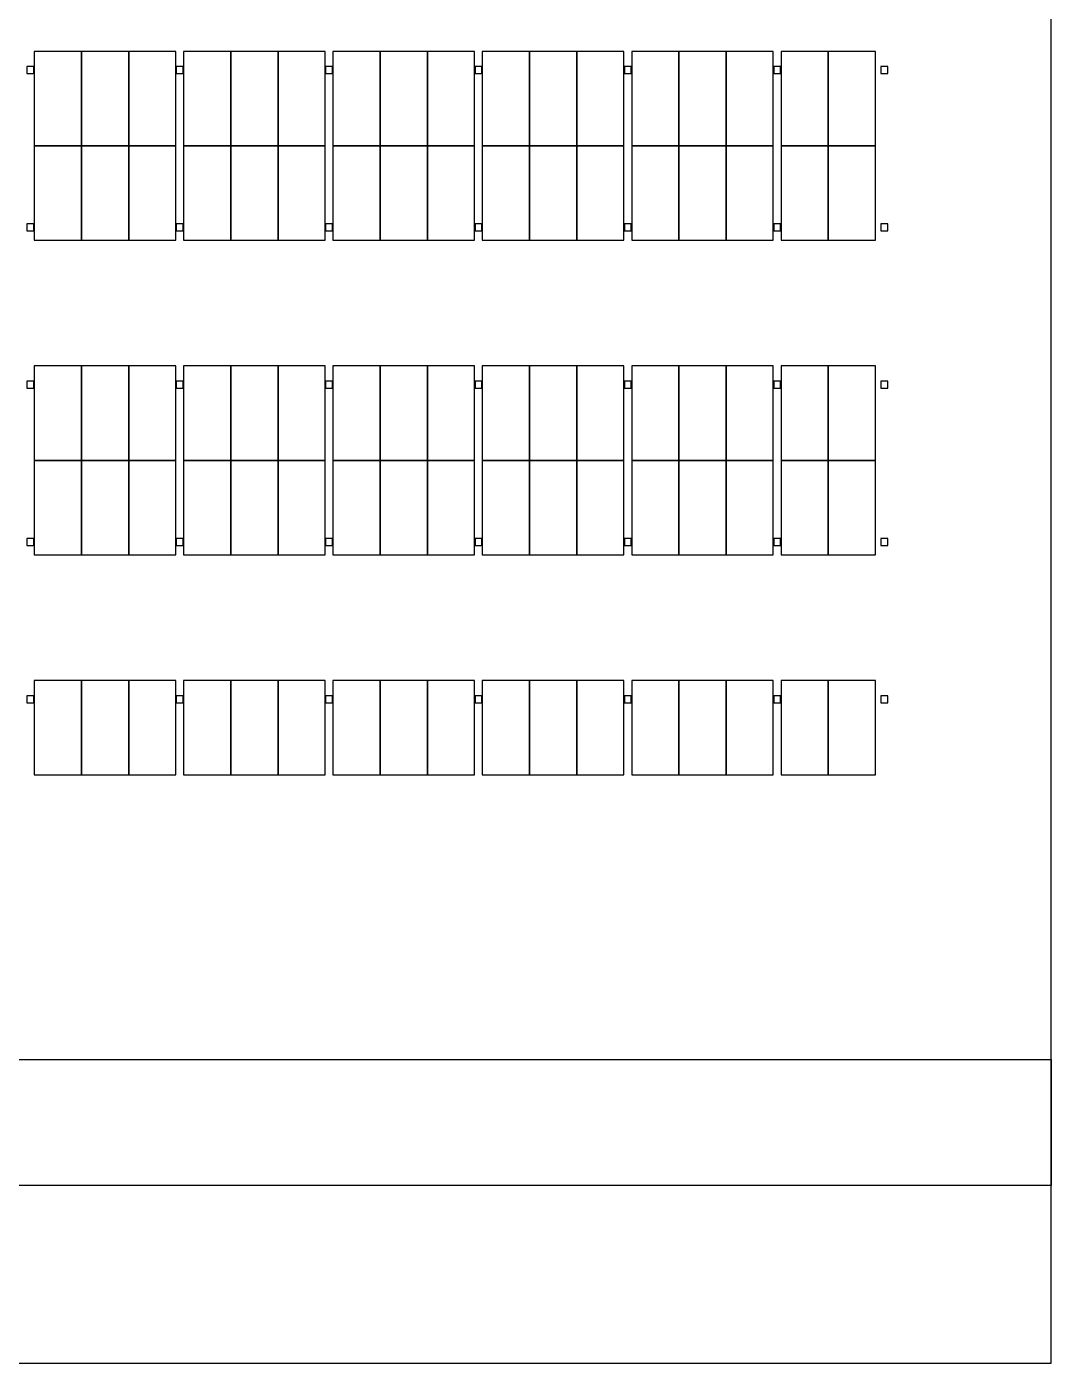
# Model space of a CAD drawing. Header units: metres. Extents: x 0 to 360, y -12 to 495.
# Drawn here: x 300.5 to 360, y 0 to 77.7 of the extents above; entities that cross this region are included whole.
import ezdxf

# ---------------------------------------------------------------- set-up
doc = ezdxf.new("R2010")
doc.units = ezdxf.units.M
for name, color, linetype in [('ASSUMED_BOUNDARY', 7, 'CONTINUOUS'), ('IFCCOLUMN', 7, 'CONTINUOUS'), ('PARKING_L1', 7, 'CONTINUOUS'), ('PARKING_L2', 7, 'CONTINUOUS'), ('PARKING_L3', 7, 'CONTINUOUS'), ('PARKING_L4', 7, 'CONTINUOUS'), ('PARKING_L5', 7, 'CONTINUOUS'), ('SITE_ROADS', 7, 'CONTINUOUS')]:
    doc.layers.add(name, color=color, linetype=linetype)

msp = doc.modelspace()

# ---------------------------------------------------------------- linework, layer by layer
at = {"layer": 'ASSUMED_BOUNDARY'}
msp.add_lwpolyline([(0, 0), (360, 0), (360, 495), (0, 495)], close=True, dxfattribs=at)
at = {"layer": 'IFCCOLUMN'}
for points in [[(300.473, 74.976), (300.873, 74.976), (300.873, 75.376), (300.473, 75.376)], [(300.473, 74.976), (300.873, 74.976), (300.873, 75.376), (300.473, 75.376)], [(300.473, 74.976), (300.873, 74.976), (300.873, 75.376), (300.473, 75.376)], [(300.473, 74.976), (300.873, 74.976), (300.873, 75.376), (300.473, 75.376)], [(309.1526, 74.976), (309.5526, 74.976), (309.5526, 75.376), (309.1526, 75.376)], [(309.1526, 74.976), (309.5526, 74.976), (309.5526, 75.376), (309.1526, 75.376)], [(309.1526, 74.976), (309.5526, 74.976), (309.5526, 75.376), (309.1526, 75.376)], [(309.1526, 74.976), (309.5526, 74.976), (309.5526, 75.376), (309.1526, 75.376)], [(317.8322, 74.976), (318.2322, 74.976), (318.2322, 75.376), (317.8322, 75.376)], [(317.8322, 74.976), (318.2322, 74.976), (318.2322, 75.376), (317.8322, 75.376)], [(317.8322, 74.976), (318.2322, 74.976), (318.2322, 75.376), (317.8322, 75.376)], [(317.8322, 74.976), (318.2322, 74.976), (318.2322, 75.376), (317.8322, 75.376)], [(326.5118, 74.976), (326.9118, 74.976), (326.9118, 75.376), (326.5118, 75.376)], [(326.5118, 74.976), (326.9118, 74.976), (326.9118, 75.376), (326.5118, 75.376)], [(326.5118, 74.976), (326.9118, 74.976), (326.9118, 75.376), (326.5118, 75.376)], [(326.5118, 74.976), (326.9118, 74.976), (326.9118, 75.376), (326.5118, 75.376)], [(335.1914, 74.976), (335.5914, 74.976), (335.5914, 75.376), (335.1914, 75.376)], [(335.1914, 74.976), (335.5914, 74.976), (335.5914, 75.376), (335.1914, 75.376)], [(335.1914, 74.976), (335.5914, 74.976), (335.5914, 75.376), (335.1914, 75.376)], [(335.1914, 74.976), (335.5914, 74.976), (335.5914, 75.376), (335.1914, 75.376)], [(343.871, 74.976), (344.271, 74.976), (344.271, 75.376), (343.871, 75.376)], [(343.871, 74.976), (344.271, 74.976), (344.271, 75.376), (343.871, 75.376)], [(343.871, 74.976), (344.271, 74.976), (344.271, 75.376), (343.871, 75.376)], [(343.871, 74.976), (344.271, 74.976), (344.271, 75.376), (343.871, 75.376)], [(350.1, 74.976), (350.5, 74.976), (350.5, 75.376), (350.1, 75.376)], [(350.1, 74.976), (350.5, 74.976), (350.5, 75.376), (350.1, 75.376)], [(350.1, 74.976), (350.5, 74.976), (350.5, 75.376), (350.1, 75.376)], [(350.1, 74.976), (350.5, 74.976), (350.5, 75.376), (350.1, 75.376)], [(300.473, 65.832), (300.873, 65.832), (300.873, 66.232), (300.473, 66.232)], [(300.473, 65.832), (300.873, 65.832), (300.873, 66.232), (300.473, 66.232)], [(300.473, 65.832), (300.873, 65.832), (300.873, 66.232), (300.473, 66.232)], [(300.473, 65.832), (300.873, 65.832), (300.873, 66.232), (300.473, 66.232)], [(309.1526, 65.832), (309.5526, 65.832), (309.5526, 66.232), (309.1526, 66.232)], [(309.1526, 65.832), (309.5526, 65.832), (309.5526, 66.232), (309.1526, 66.232)], [(309.1526, 65.832), (309.5526, 65.832), (309.5526, 66.232), (309.1526, 66.232)], [(309.1526, 65.832), (309.5526, 65.832), (309.5526, 66.232), (309.1526, 66.232)], [(317.8322, 65.832), (318.2322, 65.832), (318.2322, 66.232), (317.8322, 66.232)], [(317.8322, 65.832), (318.2322, 65.832), (318.2322, 66.232), (317.8322, 66.232)], [(317.8322, 65.832), (318.2322, 65.832), (318.2322, 66.232), (317.8322, 66.232)], [(317.8322, 65.832), (318.2322, 65.832), (318.2322, 66.232), (317.8322, 66.232)], [(326.5118, 65.832), (326.9118, 65.832), (326.9118, 66.232), (326.5118, 66.232)], [(326.5118, 65.832), (326.9118, 65.832), (326.9118, 66.232), (326.5118, 66.232)], [(326.5118, 65.832), (326.9118, 65.832), (326.9118, 66.232), (326.5118, 66.232)], [(326.5118, 65.832), (326.9118, 65.832), (326.9118, 66.232), (326.5118, 66.232)], [(335.1914, 65.832), (335.5914, 65.832), (335.5914, 66.232), (335.1914, 66.232)], [(335.1914, 65.832), (335.5914, 65.832), (335.5914, 66.232), (335.1914, 66.232)], [(335.1914, 65.832), (335.5914, 65.832), (335.5914, 66.232), (335.1914, 66.232)], [(335.1914, 65.832), (335.5914, 65.832), (335.5914, 66.232), (335.1914, 66.232)], [(343.871, 65.832), (344.271, 65.832), (344.271, 66.232), (343.871, 66.232)], [(343.871, 65.832), (344.271, 65.832), (344.271, 66.232), (343.871, 66.232)], [(343.871, 65.832), (344.271, 65.832), (344.271, 66.232), (343.871, 66.232)], [(343.871, 65.832), (344.271, 65.832), (344.271, 66.232), (343.871, 66.232)], [(350.1, 65.832), (350.5, 65.832), (350.5, 66.232), (350.1, 66.232)], [(350.1, 65.832), (350.5, 65.832), (350.5, 66.232), (350.1, 66.232)], [(350.1, 65.832), (350.5, 65.832), (350.5, 66.232), (350.1, 66.232)], [(350.1, 65.832), (350.5, 65.832), (350.5, 66.232), (350.1, 66.232)], [(300.473, 56.688), (300.873, 56.688), (300.873, 57.088), (300.473, 57.088)], [(300.473, 56.688), (300.873, 56.688), (300.873, 57.088), (300.473, 57.088)], [(300.473, 56.688), (300.873, 56.688), (300.873, 57.088), (300.473, 57.088)], [(300.473, 56.688), (300.873, 56.688), (300.873, 57.088), (300.473, 57.088)], [(309.1526, 56.688), (309.5526, 56.688), (309.5526, 57.088), (309.1526, 57.088)], [(309.1526, 56.688), (309.5526, 56.688), (309.5526, 57.088), (309.1526, 57.088)], [(309.1526, 56.688), (309.5526, 56.688), (309.5526, 57.088), (309.1526, 57.088)], [(309.1526, 56.688), (309.5526, 56.688), (309.5526, 57.088), (309.1526, 57.088)], [(317.8322, 56.688), (318.2322, 56.688), (318.2322, 57.088), (317.8322, 57.088)], [(317.8322, 56.688), (318.2322, 56.688), (318.2322, 57.088), (317.8322, 57.088)], [(317.8322, 56.688), (318.2322, 56.688), (318.2322, 57.088), (317.8322, 57.088)], [(317.8322, 56.688), (318.2322, 56.688), (318.2322, 57.088), (317.8322, 57.088)], [(326.5118, 56.688), (326.9118, 56.688), (326.9118, 57.088), (326.5118, 57.088)], [(326.5118, 56.688), (326.9118, 56.688), (326.9118, 57.088), (326.5118, 57.088)], [(326.5118, 56.688), (326.9118, 56.688), (326.9118, 57.088), (326.5118, 57.088)], [(326.5118, 56.688), (326.9118, 56.688), (326.9118, 57.088), (326.5118, 57.088)], [(335.1914, 56.688), (335.5914, 56.688), (335.5914, 57.088), (335.1914, 57.088)], [(335.1914, 56.688), (335.5914, 56.688), (335.5914, 57.088), (335.1914, 57.088)], [(335.1914, 56.688), (335.5914, 56.688), (335.5914, 57.088), (335.1914, 57.088)], [(335.1914, 56.688), (335.5914, 56.688), (335.5914, 57.088), (335.1914, 57.088)], [(343.871, 56.688), (344.271, 56.688), (344.271, 57.088), (343.871, 57.088)], [(343.871, 56.688), (344.271, 56.688), (344.271, 57.088), (343.871, 57.088)], [(343.871, 56.688), (344.271, 56.688), (344.271, 57.088), (343.871, 57.088)], [(343.871, 56.688), (344.271, 56.688), (344.271, 57.088), (343.871, 57.088)], [(350.1, 56.688), (350.5, 56.688), (350.5, 57.088), (350.1, 57.088)], [(350.1, 56.688), (350.5, 56.688), (350.5, 57.088), (350.1, 57.088)], [(350.1, 56.688), (350.5, 56.688), (350.5, 57.088), (350.1, 57.088)], [(350.1, 56.688), (350.5, 56.688), (350.5, 57.088), (350.1, 57.088)], [(300.473, 47.544), (300.873, 47.544), (300.873, 47.944), (300.473, 47.944)], [(300.473, 47.544), (300.873, 47.544), (300.873, 47.944), (300.473, 47.944)], [(300.473, 47.544), (300.873, 47.544), (300.873, 47.944), (300.473, 47.944)], [(300.473, 47.544), (300.873, 47.544), (300.873, 47.944), (300.473, 47.944)], [(309.1526, 47.544), (309.5526, 47.544), (309.5526, 47.944), (309.1526, 47.944)], [(309.1526, 47.544), (309.5526, 47.544), (309.5526, 47.944), (309.1526, 47.944)], [(309.1526, 47.544), (309.5526, 47.544), (309.5526, 47.944), (309.1526, 47.944)], [(309.1526, 47.544), (309.5526, 47.544), (309.5526, 47.944), (309.1526, 47.944)], [(317.8322, 47.544), (318.2322, 47.544), (318.2322, 47.944), (317.8322, 47.944)], [(317.8322, 47.544), (318.2322, 47.544), (318.2322, 47.944), (317.8322, 47.944)], [(317.8322, 47.544), (318.2322, 47.544), (318.2322, 47.944), (317.8322, 47.944)], [(317.8322, 47.544), (318.2322, 47.544), (318.2322, 47.944), (317.8322, 47.944)], [(326.5118, 47.544), (326.9118, 47.544), (326.9118, 47.944), (326.5118, 47.944)], [(326.5118, 47.544), (326.9118, 47.544), (326.9118, 47.944), (326.5118, 47.944)], [(326.5118, 47.544), (326.9118, 47.544), (326.9118, 47.944), (326.5118, 47.944)], [(326.5118, 47.544), (326.9118, 47.544), (326.9118, 47.944), (326.5118, 47.944)], [(335.1914, 47.544), (335.5914, 47.544), (335.5914, 47.944), (335.1914, 47.944)], [(335.1914, 47.544), (335.5914, 47.544), (335.5914, 47.944), (335.1914, 47.944)], [(335.1914, 47.544), (335.5914, 47.544), (335.5914, 47.944), (335.1914, 47.944)], [(335.1914, 47.544), (335.5914, 47.544), (335.5914, 47.944), (335.1914, 47.944)], [(343.871, 47.544), (344.271, 47.544), (344.271, 47.944), (343.871, 47.944)], [(343.871, 47.544), (344.271, 47.544), (344.271, 47.944), (343.871, 47.944)], [(343.871, 47.544), (344.271, 47.544), (344.271, 47.944), (343.871, 47.944)], [(343.871, 47.544), (344.271, 47.544), (344.271, 47.944), (343.871, 47.944)], [(350.1, 47.544), (350.5, 47.544), (350.5, 47.944), (350.1, 47.944)], [(350.1, 47.544), (350.5, 47.544), (350.5, 47.944), (350.1, 47.944)], [(350.1, 47.544), (350.5, 47.544), (350.5, 47.944), (350.1, 47.944)], [(350.1, 47.544), (350.5, 47.544), (350.5, 47.944), (350.1, 47.944)], [(300.473, 38.4), (300.873, 38.4), (300.873, 38.8), (300.473, 38.8)], [(300.473, 38.4), (300.873, 38.4), (300.873, 38.8), (300.473, 38.8)], [(300.473, 38.4), (300.873, 38.4), (300.873, 38.8), (300.473, 38.8)], [(300.473, 38.4), (300.873, 38.4), (300.873, 38.8), (300.473, 38.8)], [(309.1526, 38.4), (309.5526, 38.4), (309.5526, 38.8), (309.1526, 38.8)], [(309.1526, 38.4), (309.5526, 38.4), (309.5526, 38.8), (309.1526, 38.8)], [(309.1526, 38.4), (309.5526, 38.4), (309.5526, 38.8), (309.1526, 38.8)], [(309.1526, 38.4), (309.5526, 38.4), (309.5526, 38.8), (309.1526, 38.8)], [(317.8322, 38.4), (318.2322, 38.4), (318.2322, 38.8), (317.8322, 38.8)], [(317.8322, 38.4), (318.2322, 38.4), (318.2322, 38.8), (317.8322, 38.8)], [(317.8322, 38.4), (318.2322, 38.4), (318.2322, 38.8), (317.8322, 38.8)], [(317.8322, 38.4), (318.2322, 38.4), (318.2322, 38.8), (317.8322, 38.8)], [(326.5118, 38.4), (326.9118, 38.4), (326.9118, 38.8), (326.5118, 38.8)], [(326.5118, 38.4), (326.9118, 38.4), (326.9118, 38.8), (326.5118, 38.8)], [(326.5118, 38.4), (326.9118, 38.4), (326.9118, 38.8), (326.5118, 38.8)], [(326.5118, 38.4), (326.9118, 38.4), (326.9118, 38.8), (326.5118, 38.8)], [(335.1914, 38.4), (335.5914, 38.4), (335.5914, 38.8), (335.1914, 38.8)], [(335.1914, 38.4), (335.5914, 38.4), (335.5914, 38.8), (335.1914, 38.8)], [(335.1914, 38.4), (335.5914, 38.4), (335.5914, 38.8), (335.1914, 38.8)], [(335.1914, 38.4), (335.5914, 38.4), (335.5914, 38.8), (335.1914, 38.8)], [(343.871, 38.4), (344.271, 38.4), (344.271, 38.8), (343.871, 38.8)], [(343.871, 38.4), (344.271, 38.4), (344.271, 38.8), (343.871, 38.8)], [(343.871, 38.4), (344.271, 38.4), (344.271, 38.8), (343.871, 38.8)], [(343.871, 38.4), (344.271, 38.4), (344.271, 38.8), (343.871, 38.8)], [(350.1, 38.4), (350.5, 38.4), (350.5, 38.8), (350.1, 38.8)], [(350.1, 38.4), (350.5, 38.4), (350.5, 38.8), (350.1, 38.8)], [(350.1, 38.4), (350.5, 38.4), (350.5, 38.8), (350.1, 38.8)], [(350.1, 38.4), (350.5, 38.4), (350.5, 38.8), (350.1, 38.8)]]:
    msp.add_lwpolyline(points, close=True, dxfattribs=at)
at = {"layer": 'PARKING_L1'}
for points in [[(300.898, 70.776), (303.6412, 70.776), (303.6412, 76.2624), (300.898, 76.2624)], [(303.6412, 70.776), (306.3844, 70.776), (306.3844, 76.2624), (303.6412, 76.2624)], [(306.3844, 70.776), (309.1276, 70.776), (309.1276, 76.2624), (306.3844, 76.2624)], [(309.5776, 70.776), (312.3208, 70.776), (312.3208, 76.2624), (309.5776, 76.2624)], [(312.3208, 70.776), (315.064, 70.776), (315.064, 76.2624), (312.3208, 76.2624)], [(315.064, 70.776), (317.8072, 70.776), (317.8072, 76.2624), (315.064, 76.2624)], [(318.2572, 70.776), (321.0004, 70.776), (321.0004, 76.2624), (318.2572, 76.2624)], [(321.0004, 70.776), (323.7436, 70.776), (323.7436, 76.2624), (321.0004, 76.2624)], [(323.7436, 70.776), (326.4868, 70.776), (326.4868, 76.2624), (323.7436, 76.2624)], [(326.9368, 70.776), (329.68, 70.776), (329.68, 76.2624), (326.9368, 76.2624)], [(329.68, 70.776), (332.4232, 70.776), (332.4232, 76.2624), (329.68, 76.2624)], [(332.4232, 70.776), (335.1664, 70.776), (335.1664, 76.2624), (332.4232, 76.2624)], [(335.6164, 70.776), (338.3596, 70.776), (338.3596, 76.2624), (335.6164, 76.2624)], [(338.3596, 70.776), (341.1028, 70.776), (341.1028, 76.2624), (338.3596, 76.2624)], [(341.1028, 70.776), (343.846, 70.776), (343.846, 76.2624), (341.1028, 76.2624)], [(344.296, 70.776), (347.0392, 70.776), (347.0392, 76.2624), (344.296, 76.2624)], [(347.0392, 70.776), (349.7824, 70.776), (349.7824, 76.2624), (347.0392, 76.2624)], [(300.898, 65.2896), (303.6412, 65.2896), (303.6412, 70.776), (300.898, 70.776)], [(303.6412, 65.2896), (306.3844, 65.2896), (306.3844, 70.776), (303.6412, 70.776)], [(306.3844, 65.2896), (309.1276, 65.2896), (309.1276, 70.776), (306.3844, 70.776)], [(309.5776, 65.2896), (312.3208, 65.2896), (312.3208, 70.776), (309.5776, 70.776)], [(312.3208, 65.2896), (315.064, 65.2896), (315.064, 70.776), (312.3208, 70.776)], [(315.064, 65.2896), (317.8072, 65.2896), (317.8072, 70.776), (315.064, 70.776)], [(318.2572, 65.2896), (321.0004, 65.2896), (321.0004, 70.776), (318.2572, 70.776)], [(321.0004, 65.2896), (323.7436, 65.2896), (323.7436, 70.776), (321.0004, 70.776)], [(323.7436, 65.2896), (326.4868, 65.2896), (326.4868, 70.776), (323.7436, 70.776)], [(326.9368, 65.2896), (329.68, 65.2896), (329.68, 70.776), (326.9368, 70.776)], [(329.68, 65.2896), (332.4232, 65.2896), (332.4232, 70.776), (329.68, 70.776)], [(332.4232, 65.2896), (335.1664, 65.2896), (335.1664, 70.776), (332.4232, 70.776)], [(335.6164, 65.2896), (338.3596, 65.2896), (338.3596, 70.776), (335.6164, 70.776)], [(338.3596, 65.2896), (341.1028, 65.2896), (341.1028, 70.776), (338.3596, 70.776)], [(341.1028, 65.2896), (343.846, 65.2896), (343.846, 70.776), (341.1028, 70.776)], [(344.296, 65.2896), (347.0392, 65.2896), (347.0392, 70.776), (344.296, 70.776)], [(347.0392, 65.2896), (349.7824, 65.2896), (349.7824, 70.776), (347.0392, 70.776)], [(300.898, 52.488), (303.6412, 52.488), (303.6412, 57.9744), (300.898, 57.9744)], [(303.6412, 52.488), (306.3844, 52.488), (306.3844, 57.9744), (303.6412, 57.9744)], [(306.3844, 52.488), (309.1276, 52.488), (309.1276, 57.9744), (306.3844, 57.9744)], [(309.5776, 52.488), (312.3208, 52.488), (312.3208, 57.9744), (309.5776, 57.9744)], [(312.3208, 52.488), (315.064, 52.488), (315.064, 57.9744), (312.3208, 57.9744)], [(315.064, 52.488), (317.8072, 52.488), (317.8072, 57.9744), (315.064, 57.9744)], [(318.2572, 52.488), (321.0004, 52.488), (321.0004, 57.9744), (318.2572, 57.9744)], [(321.0004, 52.488), (323.7436, 52.488), (323.7436, 57.9744), (321.0004, 57.9744)], [(323.7436, 52.488), (326.4868, 52.488), (326.4868, 57.9744), (323.7436, 57.9744)], [(326.9368, 52.488), (329.68, 52.488), (329.68, 57.9744), (326.9368, 57.9744)], [(329.68, 52.488), (332.4232, 52.488), (332.4232, 57.9744), (329.68, 57.9744)], [(332.4232, 52.488), (335.1664, 52.488), (335.1664, 57.9744), (332.4232, 57.9744)], [(335.6164, 52.488), (338.3596, 52.488), (338.3596, 57.9744), (335.6164, 57.9744)], [(338.3596, 52.488), (341.1028, 52.488), (341.1028, 57.9744), (338.3596, 57.9744)], [(341.1028, 52.488), (343.846, 52.488), (343.846, 57.9744), (341.1028, 57.9744)], [(344.296, 52.488), (347.0392, 52.488), (347.0392, 57.9744), (344.296, 57.9744)], [(347.0392, 52.488), (349.7824, 52.488), (349.7824, 57.9744), (347.0392, 57.9744)], [(300.898, 47.0016), (303.6412, 47.0016), (303.6412, 52.488), (300.898, 52.488)], [(303.6412, 47.0016), (306.3844, 47.0016), (306.3844, 52.488), (303.6412, 52.488)], [(306.3844, 47.0016), (309.1276, 47.0016), (309.1276, 52.488), (306.3844, 52.488)], [(309.5776, 47.0016), (312.3208, 47.0016), (312.3208, 52.488), (309.5776, 52.488)], [(312.3208, 47.0016), (315.064, 47.0016), (315.064, 52.488), (312.3208, 52.488)], [(315.064, 47.0016), (317.8072, 47.0016), (317.8072, 52.488), (315.064, 52.488)], [(318.2572, 47.0016), (321.0004, 47.0016), (321.0004, 52.488), (318.2572, 52.488)], [(321.0004, 47.0016), (323.7436, 47.0016), (323.7436, 52.488), (321.0004, 52.488)], [(323.7436, 47.0016), (326.4868, 47.0016), (326.4868, 52.488), (323.7436, 52.488)], [(326.9368, 47.0016), (329.68, 47.0016), (329.68, 52.488), (326.9368, 52.488)], [(329.68, 47.0016), (332.4232, 47.0016), (332.4232, 52.488), (329.68, 52.488)], [(332.4232, 47.0016), (335.1664, 47.0016), (335.1664, 52.488), (332.4232, 52.488)], [(335.6164, 47.0016), (338.3596, 47.0016), (338.3596, 52.488), (335.6164, 52.488)], [(338.3596, 47.0016), (341.1028, 47.0016), (341.1028, 52.488), (338.3596, 52.488)], [(341.1028, 47.0016), (343.846, 47.0016), (343.846, 52.488), (341.1028, 52.488)], [(344.296, 47.0016), (347.0392, 47.0016), (347.0392, 52.488), (344.296, 52.488)], [(347.0392, 47.0016), (349.7824, 47.0016), (349.7824, 52.488), (347.0392, 52.488)], [(300.898, 34.2), (303.6412, 34.2), (303.6412, 39.6864), (300.898, 39.6864)], [(303.6412, 34.2), (306.3844, 34.2), (306.3844, 39.6864), (303.6412, 39.6864)], [(306.3844, 34.2), (309.1276, 34.2), (309.1276, 39.6864), (306.3844, 39.6864)], [(309.5776, 34.2), (312.3208, 34.2), (312.3208, 39.6864), (309.5776, 39.6864)], [(312.3208, 34.2), (315.064, 34.2), (315.064, 39.6864), (312.3208, 39.6864)], [(315.064, 34.2), (317.8072, 34.2), (317.8072, 39.6864), (315.064, 39.6864)], [(318.2572, 34.2), (321.0004, 34.2), (321.0004, 39.6864), (318.2572, 39.6864)], [(321.0004, 34.2), (323.7436, 34.2), (323.7436, 39.6864), (321.0004, 39.6864)], [(323.7436, 34.2), (326.4868, 34.2), (326.4868, 39.6864), (323.7436, 39.6864)], [(326.9368, 34.2), (329.68, 34.2), (329.68, 39.6864), (326.9368, 39.6864)], [(329.68, 34.2), (332.4232, 34.2), (332.4232, 39.6864), (329.68, 39.6864)], [(332.4232, 34.2), (335.1664, 34.2), (335.1664, 39.6864), (332.4232, 39.6864)], [(335.6164, 34.2), (338.3596, 34.2), (338.3596, 39.6864), (335.6164, 39.6864)], [(338.3596, 34.2), (341.1028, 34.2), (341.1028, 39.6864), (338.3596, 39.6864)], [(341.1028, 34.2), (343.846, 34.2), (343.846, 39.6864), (341.1028, 39.6864)], [(344.296, 34.2), (347.0392, 34.2), (347.0392, 39.6864), (344.296, 39.6864)], [(347.0392, 34.2), (349.7824, 34.2), (349.7824, 39.6864), (347.0392, 39.6864)]]:
    msp.add_lwpolyline(points, close=True, dxfattribs=at)
at = {"layer": 'PARKING_L2'}
for points in [[(300.898, 70.776), (303.6412, 70.776), (303.6412, 76.2624), (300.898, 76.2624)], [(303.6412, 70.776), (306.3844, 70.776), (306.3844, 76.2624), (303.6412, 76.2624)], [(306.3844, 70.776), (309.1276, 70.776), (309.1276, 76.2624), (306.3844, 76.2624)], [(309.5776, 70.776), (312.3208, 70.776), (312.3208, 76.2624), (309.5776, 76.2624)], [(312.3208, 70.776), (315.064, 70.776), (315.064, 76.2624), (312.3208, 76.2624)], [(315.064, 70.776), (317.8072, 70.776), (317.8072, 76.2624), (315.064, 76.2624)], [(318.2572, 70.776), (321.0004, 70.776), (321.0004, 76.2624), (318.2572, 76.2624)], [(321.0004, 70.776), (323.7436, 70.776), (323.7436, 76.2624), (321.0004, 76.2624)], [(323.7436, 70.776), (326.4868, 70.776), (326.4868, 76.2624), (323.7436, 76.2624)], [(326.9368, 70.776), (329.68, 70.776), (329.68, 76.2624), (326.9368, 76.2624)], [(329.68, 70.776), (332.4232, 70.776), (332.4232, 76.2624), (329.68, 76.2624)], [(332.4232, 70.776), (335.1664, 70.776), (335.1664, 76.2624), (332.4232, 76.2624)], [(335.6164, 70.776), (338.3596, 70.776), (338.3596, 76.2624), (335.6164, 76.2624)], [(338.3596, 70.776), (341.1028, 70.776), (341.1028, 76.2624), (338.3596, 76.2624)], [(341.1028, 70.776), (343.846, 70.776), (343.846, 76.2624), (341.1028, 76.2624)], [(344.296, 70.776), (347.0392, 70.776), (347.0392, 76.2624), (344.296, 76.2624)], [(347.0392, 70.776), (349.7824, 70.776), (349.7824, 76.2624), (347.0392, 76.2624)], [(300.898, 65.2896), (303.6412, 65.2896), (303.6412, 70.776), (300.898, 70.776)], [(303.6412, 65.2896), (306.3844, 65.2896), (306.3844, 70.776), (303.6412, 70.776)], [(306.3844, 65.2896), (309.1276, 65.2896), (309.1276, 70.776), (306.3844, 70.776)], [(309.5776, 65.2896), (312.3208, 65.2896), (312.3208, 70.776), (309.5776, 70.776)], [(312.3208, 65.2896), (315.064, 65.2896), (315.064, 70.776), (312.3208, 70.776)], [(315.064, 65.2896), (317.8072, 65.2896), (317.8072, 70.776), (315.064, 70.776)], [(318.2572, 65.2896), (321.0004, 65.2896), (321.0004, 70.776), (318.2572, 70.776)], [(321.0004, 65.2896), (323.7436, 65.2896), (323.7436, 70.776), (321.0004, 70.776)], [(323.7436, 65.2896), (326.4868, 65.2896), (326.4868, 70.776), (323.7436, 70.776)], [(326.9368, 65.2896), (329.68, 65.2896), (329.68, 70.776), (326.9368, 70.776)], [(329.68, 65.2896), (332.4232, 65.2896), (332.4232, 70.776), (329.68, 70.776)], [(332.4232, 65.2896), (335.1664, 65.2896), (335.1664, 70.776), (332.4232, 70.776)], [(335.6164, 65.2896), (338.3596, 65.2896), (338.3596, 70.776), (335.6164, 70.776)], [(338.3596, 65.2896), (341.1028, 65.2896), (341.1028, 70.776), (338.3596, 70.776)], [(341.1028, 65.2896), (343.846, 65.2896), (343.846, 70.776), (341.1028, 70.776)], [(344.296, 65.2896), (347.0392, 65.2896), (347.0392, 70.776), (344.296, 70.776)], [(347.0392, 65.2896), (349.7824, 65.2896), (349.7824, 70.776), (347.0392, 70.776)], [(300.898, 52.488), (303.6412, 52.488), (303.6412, 57.9744), (300.898, 57.9744)], [(303.6412, 52.488), (306.3844, 52.488), (306.3844, 57.9744), (303.6412, 57.9744)], [(306.3844, 52.488), (309.1276, 52.488), (309.1276, 57.9744), (306.3844, 57.9744)], [(309.5776, 52.488), (312.3208, 52.488), (312.3208, 57.9744), (309.5776, 57.9744)], [(312.3208, 52.488), (315.064, 52.488), (315.064, 57.9744), (312.3208, 57.9744)], [(315.064, 52.488), (317.8072, 52.488), (317.8072, 57.9744), (315.064, 57.9744)], [(318.2572, 52.488), (321.0004, 52.488), (321.0004, 57.9744), (318.2572, 57.9744)], [(321.0004, 52.488), (323.7436, 52.488), (323.7436, 57.9744), (321.0004, 57.9744)], [(323.7436, 52.488), (326.4868, 52.488), (326.4868, 57.9744), (323.7436, 57.9744)], [(326.9368, 52.488), (329.68, 52.488), (329.68, 57.9744), (326.9368, 57.9744)], [(329.68, 52.488), (332.4232, 52.488), (332.4232, 57.9744), (329.68, 57.9744)], [(332.4232, 52.488), (335.1664, 52.488), (335.1664, 57.9744), (332.4232, 57.9744)], [(335.6164, 52.488), (338.3596, 52.488), (338.3596, 57.9744), (335.6164, 57.9744)], [(338.3596, 52.488), (341.1028, 52.488), (341.1028, 57.9744), (338.3596, 57.9744)], [(341.1028, 52.488), (343.846, 52.488), (343.846, 57.9744), (341.1028, 57.9744)], [(344.296, 52.488), (347.0392, 52.488), (347.0392, 57.9744), (344.296, 57.9744)], [(347.0392, 52.488), (349.7824, 52.488), (349.7824, 57.9744), (347.0392, 57.9744)], [(300.898, 47.0016), (303.6412, 47.0016), (303.6412, 52.488), (300.898, 52.488)], [(303.6412, 47.0016), (306.3844, 47.0016), (306.3844, 52.488), (303.6412, 52.488)], [(306.3844, 47.0016), (309.1276, 47.0016), (309.1276, 52.488), (306.3844, 52.488)], [(309.5776, 47.0016), (312.3208, 47.0016), (312.3208, 52.488), (309.5776, 52.488)], [(312.3208, 47.0016), (315.064, 47.0016), (315.064, 52.488), (312.3208, 52.488)], [(315.064, 47.0016), (317.8072, 47.0016), (317.8072, 52.488), (315.064, 52.488)], [(318.2572, 47.0016), (321.0004, 47.0016), (321.0004, 52.488), (318.2572, 52.488)], [(321.0004, 47.0016), (323.7436, 47.0016), (323.7436, 52.488), (321.0004, 52.488)], [(323.7436, 47.0016), (326.4868, 47.0016), (326.4868, 52.488), (323.7436, 52.488)], [(326.9368, 47.0016), (329.68, 47.0016), (329.68, 52.488), (326.9368, 52.488)], [(329.68, 47.0016), (332.4232, 47.0016), (332.4232, 52.488), (329.68, 52.488)], [(332.4232, 47.0016), (335.1664, 47.0016), (335.1664, 52.488), (332.4232, 52.488)], [(335.6164, 47.0016), (338.3596, 47.0016), (338.3596, 52.488), (335.6164, 52.488)], [(338.3596, 47.0016), (341.1028, 47.0016), (341.1028, 52.488), (338.3596, 52.488)], [(341.1028, 47.0016), (343.846, 47.0016), (343.846, 52.488), (341.1028, 52.488)], [(344.296, 47.0016), (347.0392, 47.0016), (347.0392, 52.488), (344.296, 52.488)], [(347.0392, 47.0016), (349.7824, 47.0016), (349.7824, 52.488), (347.0392, 52.488)], [(300.898, 34.2), (303.6412, 34.2), (303.6412, 39.6864), (300.898, 39.6864)], [(303.6412, 34.2), (306.3844, 34.2), (306.3844, 39.6864), (303.6412, 39.6864)], [(306.3844, 34.2), (309.1276, 34.2), (309.1276, 39.6864), (306.3844, 39.6864)], [(309.5776, 34.2), (312.3208, 34.2), (312.3208, 39.6864), (309.5776, 39.6864)], [(312.3208, 34.2), (315.064, 34.2), (315.064, 39.6864), (312.3208, 39.6864)], [(315.064, 34.2), (317.8072, 34.2), (317.8072, 39.6864), (315.064, 39.6864)], [(318.2572, 34.2), (321.0004, 34.2), (321.0004, 39.6864), (318.2572, 39.6864)], [(321.0004, 34.2), (323.7436, 34.2), (323.7436, 39.6864), (321.0004, 39.6864)], [(323.7436, 34.2), (326.4868, 34.2), (326.4868, 39.6864), (323.7436, 39.6864)], [(326.9368, 34.2), (329.68, 34.2), (329.68, 39.6864), (326.9368, 39.6864)], [(329.68, 34.2), (332.4232, 34.2), (332.4232, 39.6864), (329.68, 39.6864)], [(332.4232, 34.2), (335.1664, 34.2), (335.1664, 39.6864), (332.4232, 39.6864)], [(335.6164, 34.2), (338.3596, 34.2), (338.3596, 39.6864), (335.6164, 39.6864)], [(338.3596, 34.2), (341.1028, 34.2), (341.1028, 39.6864), (338.3596, 39.6864)], [(341.1028, 34.2), (343.846, 34.2), (343.846, 39.6864), (341.1028, 39.6864)], [(344.296, 34.2), (347.0392, 34.2), (347.0392, 39.6864), (344.296, 39.6864)], [(347.0392, 34.2), (349.7824, 34.2), (349.7824, 39.6864), (347.0392, 39.6864)]]:
    msp.add_lwpolyline(points, close=True, dxfattribs=at)
at = {"layer": 'PARKING_L3'}
for points in [[(300.898, 70.776), (303.6412, 70.776), (303.6412, 76.2624), (300.898, 76.2624)], [(303.6412, 70.776), (306.3844, 70.776), (306.3844, 76.2624), (303.6412, 76.2624)], [(306.3844, 70.776), (309.1276, 70.776), (309.1276, 76.2624), (306.3844, 76.2624)], [(309.5776, 70.776), (312.3208, 70.776), (312.3208, 76.2624), (309.5776, 76.2624)], [(312.3208, 70.776), (315.064, 70.776), (315.064, 76.2624), (312.3208, 76.2624)], [(315.064, 70.776), (317.8072, 70.776), (317.8072, 76.2624), (315.064, 76.2624)], [(318.2572, 70.776), (321.0004, 70.776), (321.0004, 76.2624), (318.2572, 76.2624)], [(321.0004, 70.776), (323.7436, 70.776), (323.7436, 76.2624), (321.0004, 76.2624)], [(323.7436, 70.776), (326.4868, 70.776), (326.4868, 76.2624), (323.7436, 76.2624)], [(326.9368, 70.776), (329.68, 70.776), (329.68, 76.2624), (326.9368, 76.2624)], [(329.68, 70.776), (332.4232, 70.776), (332.4232, 76.2624), (329.68, 76.2624)], [(332.4232, 70.776), (335.1664, 70.776), (335.1664, 76.2624), (332.4232, 76.2624)], [(335.6164, 70.776), (338.3596, 70.776), (338.3596, 76.2624), (335.6164, 76.2624)], [(338.3596, 70.776), (341.1028, 70.776), (341.1028, 76.2624), (338.3596, 76.2624)], [(341.1028, 70.776), (343.846, 70.776), (343.846, 76.2624), (341.1028, 76.2624)], [(344.296, 70.776), (347.0392, 70.776), (347.0392, 76.2624), (344.296, 76.2624)], [(347.0392, 70.776), (349.7824, 70.776), (349.7824, 76.2624), (347.0392, 76.2624)], [(300.898, 65.2896), (303.6412, 65.2896), (303.6412, 70.776), (300.898, 70.776)], [(303.6412, 65.2896), (306.3844, 65.2896), (306.3844, 70.776), (303.6412, 70.776)], [(306.3844, 65.2896), (309.1276, 65.2896), (309.1276, 70.776), (306.3844, 70.776)], [(309.5776, 65.2896), (312.3208, 65.2896), (312.3208, 70.776), (309.5776, 70.776)], [(312.3208, 65.2896), (315.064, 65.2896), (315.064, 70.776), (312.3208, 70.776)], [(315.064, 65.2896), (317.8072, 65.2896), (317.8072, 70.776), (315.064, 70.776)], [(318.2572, 65.2896), (321.0004, 65.2896), (321.0004, 70.776), (318.2572, 70.776)], [(321.0004, 65.2896), (323.7436, 65.2896), (323.7436, 70.776), (321.0004, 70.776)], [(323.7436, 65.2896), (326.4868, 65.2896), (326.4868, 70.776), (323.7436, 70.776)], [(326.9368, 65.2896), (329.68, 65.2896), (329.68, 70.776), (326.9368, 70.776)], [(329.68, 65.2896), (332.4232, 65.2896), (332.4232, 70.776), (329.68, 70.776)], [(332.4232, 65.2896), (335.1664, 65.2896), (335.1664, 70.776), (332.4232, 70.776)], [(335.6164, 65.2896), (338.3596, 65.2896), (338.3596, 70.776), (335.6164, 70.776)], [(338.3596, 65.2896), (341.1028, 65.2896), (341.1028, 70.776), (338.3596, 70.776)], [(341.1028, 65.2896), (343.846, 65.2896), (343.846, 70.776), (341.1028, 70.776)], [(344.296, 65.2896), (347.0392, 65.2896), (347.0392, 70.776), (344.296, 70.776)], [(347.0392, 65.2896), (349.7824, 65.2896), (349.7824, 70.776), (347.0392, 70.776)], [(300.898, 52.488), (303.6412, 52.488), (303.6412, 57.9744), (300.898, 57.9744)], [(303.6412, 52.488), (306.3844, 52.488), (306.3844, 57.9744), (303.6412, 57.9744)], [(306.3844, 52.488), (309.1276, 52.488), (309.1276, 57.9744), (306.3844, 57.9744)], [(309.5776, 52.488), (312.3208, 52.488), (312.3208, 57.9744), (309.5776, 57.9744)], [(312.3208, 52.488), (315.064, 52.488), (315.064, 57.9744), (312.3208, 57.9744)], [(315.064, 52.488), (317.8072, 52.488), (317.8072, 57.9744), (315.064, 57.9744)], [(318.2572, 52.488), (321.0004, 52.488), (321.0004, 57.9744), (318.2572, 57.9744)], [(321.0004, 52.488), (323.7436, 52.488), (323.7436, 57.9744), (321.0004, 57.9744)], [(323.7436, 52.488), (326.4868, 52.488), (326.4868, 57.9744), (323.7436, 57.9744)], [(326.9368, 52.488), (329.68, 52.488), (329.68, 57.9744), (326.9368, 57.9744)], [(329.68, 52.488), (332.4232, 52.488), (332.4232, 57.9744), (329.68, 57.9744)], [(332.4232, 52.488), (335.1664, 52.488), (335.1664, 57.9744), (332.4232, 57.9744)], [(335.6164, 52.488), (338.3596, 52.488), (338.3596, 57.9744), (335.6164, 57.9744)], [(338.3596, 52.488), (341.1028, 52.488), (341.1028, 57.9744), (338.3596, 57.9744)], [(341.1028, 52.488), (343.846, 52.488), (343.846, 57.9744), (341.1028, 57.9744)], [(344.296, 52.488), (347.0392, 52.488), (347.0392, 57.9744), (344.296, 57.9744)], [(347.0392, 52.488), (349.7824, 52.488), (349.7824, 57.9744), (347.0392, 57.9744)], [(300.898, 47.0016), (303.6412, 47.0016), (303.6412, 52.488), (300.898, 52.488)], [(303.6412, 47.0016), (306.3844, 47.0016), (306.3844, 52.488), (303.6412, 52.488)], [(306.3844, 47.0016), (309.1276, 47.0016), (309.1276, 52.488), (306.3844, 52.488)], [(309.5776, 47.0016), (312.3208, 47.0016), (312.3208, 52.488), (309.5776, 52.488)], [(312.3208, 47.0016), (315.064, 47.0016), (315.064, 52.488), (312.3208, 52.488)], [(315.064, 47.0016), (317.8072, 47.0016), (317.8072, 52.488), (315.064, 52.488)], [(318.2572, 47.0016), (321.0004, 47.0016), (321.0004, 52.488), (318.2572, 52.488)], [(321.0004, 47.0016), (323.7436, 47.0016), (323.7436, 52.488), (321.0004, 52.488)], [(323.7436, 47.0016), (326.4868, 47.0016), (326.4868, 52.488), (323.7436, 52.488)], [(326.9368, 47.0016), (329.68, 47.0016), (329.68, 52.488), (326.9368, 52.488)], [(329.68, 47.0016), (332.4232, 47.0016), (332.4232, 52.488), (329.68, 52.488)], [(332.4232, 47.0016), (335.1664, 47.0016), (335.1664, 52.488), (332.4232, 52.488)], [(335.6164, 47.0016), (338.3596, 47.0016), (338.3596, 52.488), (335.6164, 52.488)], [(338.3596, 47.0016), (341.1028, 47.0016), (341.1028, 52.488), (338.3596, 52.488)], [(341.1028, 47.0016), (343.846, 47.0016), (343.846, 52.488), (341.1028, 52.488)], [(344.296, 47.0016), (347.0392, 47.0016), (347.0392, 52.488), (344.296, 52.488)], [(347.0392, 47.0016), (349.7824, 47.0016), (349.7824, 52.488), (347.0392, 52.488)], [(300.898, 34.2), (303.6412, 34.2), (303.6412, 39.6864), (300.898, 39.6864)], [(303.6412, 34.2), (306.3844, 34.2), (306.3844, 39.6864), (303.6412, 39.6864)], [(306.3844, 34.2), (309.1276, 34.2), (309.1276, 39.6864), (306.3844, 39.6864)], [(309.5776, 34.2), (312.3208, 34.2), (312.3208, 39.6864), (309.5776, 39.6864)], [(312.3208, 34.2), (315.064, 34.2), (315.064, 39.6864), (312.3208, 39.6864)], [(315.064, 34.2), (317.8072, 34.2), (317.8072, 39.6864), (315.064, 39.6864)], [(318.2572, 34.2), (321.0004, 34.2), (321.0004, 39.6864), (318.2572, 39.6864)], [(321.0004, 34.2), (323.7436, 34.2), (323.7436, 39.6864), (321.0004, 39.6864)], [(323.7436, 34.2), (326.4868, 34.2), (326.4868, 39.6864), (323.7436, 39.6864)], [(326.9368, 34.2), (329.68, 34.2), (329.68, 39.6864), (326.9368, 39.6864)], [(329.68, 34.2), (332.4232, 34.2), (332.4232, 39.6864), (329.68, 39.6864)], [(332.4232, 34.2), (335.1664, 34.2), (335.1664, 39.6864), (332.4232, 39.6864)], [(335.6164, 34.2), (338.3596, 34.2), (338.3596, 39.6864), (335.6164, 39.6864)], [(338.3596, 34.2), (341.1028, 34.2), (341.1028, 39.6864), (338.3596, 39.6864)], [(341.1028, 34.2), (343.846, 34.2), (343.846, 39.6864), (341.1028, 39.6864)], [(344.296, 34.2), (347.0392, 34.2), (347.0392, 39.6864), (344.296, 39.6864)], [(347.0392, 34.2), (349.7824, 34.2), (349.7824, 39.6864), (347.0392, 39.6864)]]:
    msp.add_lwpolyline(points, close=True, dxfattribs=at)
at = {"layer": 'PARKING_L4'}
for points in [[(300.898, 70.776), (303.6412, 70.776), (303.6412, 76.2624), (300.898, 76.2624)], [(303.6412, 70.776), (306.3844, 70.776), (306.3844, 76.2624), (303.6412, 76.2624)], [(306.3844, 70.776), (309.1276, 70.776), (309.1276, 76.2624), (306.3844, 76.2624)], [(309.5776, 70.776), (312.3208, 70.776), (312.3208, 76.2624), (309.5776, 76.2624)], [(312.3208, 70.776), (315.064, 70.776), (315.064, 76.2624), (312.3208, 76.2624)], [(315.064, 70.776), (317.8072, 70.776), (317.8072, 76.2624), (315.064, 76.2624)], [(318.2572, 70.776), (321.0004, 70.776), (321.0004, 76.2624), (318.2572, 76.2624)], [(321.0004, 70.776), (323.7436, 70.776), (323.7436, 76.2624), (321.0004, 76.2624)], [(323.7436, 70.776), (326.4868, 70.776), (326.4868, 76.2624), (323.7436, 76.2624)], [(326.9368, 70.776), (329.68, 70.776), (329.68, 76.2624), (326.9368, 76.2624)], [(329.68, 70.776), (332.4232, 70.776), (332.4232, 76.2624), (329.68, 76.2624)], [(332.4232, 70.776), (335.1664, 70.776), (335.1664, 76.2624), (332.4232, 76.2624)], [(335.6164, 70.776), (338.3596, 70.776), (338.3596, 76.2624), (335.6164, 76.2624)], [(338.3596, 70.776), (341.1028, 70.776), (341.1028, 76.2624), (338.3596, 76.2624)], [(341.1028, 70.776), (343.846, 70.776), (343.846, 76.2624), (341.1028, 76.2624)], [(344.296, 70.776), (347.0392, 70.776), (347.0392, 76.2624), (344.296, 76.2624)], [(347.0392, 70.776), (349.7824, 70.776), (349.7824, 76.2624), (347.0392, 76.2624)], [(300.898, 65.2896), (303.6412, 65.2896), (303.6412, 70.776), (300.898, 70.776)], [(303.6412, 65.2896), (306.3844, 65.2896), (306.3844, 70.776), (303.6412, 70.776)], [(306.3844, 65.2896), (309.1276, 65.2896), (309.1276, 70.776), (306.3844, 70.776)], [(309.5776, 65.2896), (312.3208, 65.2896), (312.3208, 70.776), (309.5776, 70.776)], [(312.3208, 65.2896), (315.064, 65.2896), (315.064, 70.776), (312.3208, 70.776)], [(315.064, 65.2896), (317.8072, 65.2896), (317.8072, 70.776), (315.064, 70.776)], [(318.2572, 65.2896), (321.0004, 65.2896), (321.0004, 70.776), (318.2572, 70.776)], [(321.0004, 65.2896), (323.7436, 65.2896), (323.7436, 70.776), (321.0004, 70.776)], [(323.7436, 65.2896), (326.4868, 65.2896), (326.4868, 70.776), (323.7436, 70.776)], [(326.9368, 65.2896), (329.68, 65.2896), (329.68, 70.776), (326.9368, 70.776)], [(329.68, 65.2896), (332.4232, 65.2896), (332.4232, 70.776), (329.68, 70.776)], [(332.4232, 65.2896), (335.1664, 65.2896), (335.1664, 70.776), (332.4232, 70.776)], [(335.6164, 65.2896), (338.3596, 65.2896), (338.3596, 70.776), (335.6164, 70.776)], [(338.3596, 65.2896), (341.1028, 65.2896), (341.1028, 70.776), (338.3596, 70.776)], [(341.1028, 65.2896), (343.846, 65.2896), (343.846, 70.776), (341.1028, 70.776)], [(344.296, 65.2896), (347.0392, 65.2896), (347.0392, 70.776), (344.296, 70.776)], [(347.0392, 65.2896), (349.7824, 65.2896), (349.7824, 70.776), (347.0392, 70.776)], [(300.898, 52.488), (303.6412, 52.488), (303.6412, 57.9744), (300.898, 57.9744)], [(303.6412, 52.488), (306.3844, 52.488), (306.3844, 57.9744), (303.6412, 57.9744)], [(306.3844, 52.488), (309.1276, 52.488), (309.1276, 57.9744), (306.3844, 57.9744)], [(309.5776, 52.488), (312.3208, 52.488), (312.3208, 57.9744), (309.5776, 57.9744)], [(312.3208, 52.488), (315.064, 52.488), (315.064, 57.9744), (312.3208, 57.9744)], [(315.064, 52.488), (317.8072, 52.488), (317.8072, 57.9744), (315.064, 57.9744)], [(318.2572, 52.488), (321.0004, 52.488), (321.0004, 57.9744), (318.2572, 57.9744)], [(321.0004, 52.488), (323.7436, 52.488), (323.7436, 57.9744), (321.0004, 57.9744)], [(323.7436, 52.488), (326.4868, 52.488), (326.4868, 57.9744), (323.7436, 57.9744)], [(326.9368, 52.488), (329.68, 52.488), (329.68, 57.9744), (326.9368, 57.9744)], [(329.68, 52.488), (332.4232, 52.488), (332.4232, 57.9744), (329.68, 57.9744)], [(332.4232, 52.488), (335.1664, 52.488), (335.1664, 57.9744), (332.4232, 57.9744)], [(335.6164, 52.488), (338.3596, 52.488), (338.3596, 57.9744), (335.6164, 57.9744)], [(338.3596, 52.488), (341.1028, 52.488), (341.1028, 57.9744), (338.3596, 57.9744)], [(341.1028, 52.488), (343.846, 52.488), (343.846, 57.9744), (341.1028, 57.9744)], [(344.296, 52.488), (347.0392, 52.488), (347.0392, 57.9744), (344.296, 57.9744)], [(347.0392, 52.488), (349.7824, 52.488), (349.7824, 57.9744), (347.0392, 57.9744)], [(300.898, 47.0016), (303.6412, 47.0016), (303.6412, 52.488), (300.898, 52.488)], [(303.6412, 47.0016), (306.3844, 47.0016), (306.3844, 52.488), (303.6412, 52.488)], [(306.3844, 47.0016), (309.1276, 47.0016), (309.1276, 52.488), (306.3844, 52.488)], [(309.5776, 47.0016), (312.3208, 47.0016), (312.3208, 52.488), (309.5776, 52.488)], [(312.3208, 47.0016), (315.064, 47.0016), (315.064, 52.488), (312.3208, 52.488)], [(315.064, 47.0016), (317.8072, 47.0016), (317.8072, 52.488), (315.064, 52.488)], [(318.2572, 47.0016), (321.0004, 47.0016), (321.0004, 52.488), (318.2572, 52.488)], [(321.0004, 47.0016), (323.7436, 47.0016), (323.7436, 52.488), (321.0004, 52.488)], [(323.7436, 47.0016), (326.4868, 47.0016), (326.4868, 52.488), (323.7436, 52.488)], [(326.9368, 47.0016), (329.68, 47.0016), (329.68, 52.488), (326.9368, 52.488)], [(329.68, 47.0016), (332.4232, 47.0016), (332.4232, 52.488), (329.68, 52.488)], [(332.4232, 47.0016), (335.1664, 47.0016), (335.1664, 52.488), (332.4232, 52.488)], [(335.6164, 47.0016), (338.3596, 47.0016), (338.3596, 52.488), (335.6164, 52.488)], [(338.3596, 47.0016), (341.1028, 47.0016), (341.1028, 52.488), (338.3596, 52.488)], [(341.1028, 47.0016), (343.846, 47.0016), (343.846, 52.488), (341.1028, 52.488)], [(344.296, 47.0016), (347.0392, 47.0016), (347.0392, 52.488), (344.296, 52.488)], [(347.0392, 47.0016), (349.7824, 47.0016), (349.7824, 52.488), (347.0392, 52.488)], [(300.898, 34.2), (303.6412, 34.2), (303.6412, 39.6864), (300.898, 39.6864)], [(303.6412, 34.2), (306.3844, 34.2), (306.3844, 39.6864), (303.6412, 39.6864)], [(306.3844, 34.2), (309.1276, 34.2), (309.1276, 39.6864), (306.3844, 39.6864)], [(309.5776, 34.2), (312.3208, 34.2), (312.3208, 39.6864), (309.5776, 39.6864)], [(312.3208, 34.2), (315.064, 34.2), (315.064, 39.6864), (312.3208, 39.6864)], [(315.064, 34.2), (317.8072, 34.2), (317.8072, 39.6864), (315.064, 39.6864)], [(318.2572, 34.2), (321.0004, 34.2), (321.0004, 39.6864), (318.2572, 39.6864)], [(321.0004, 34.2), (323.7436, 34.2), (323.7436, 39.6864), (321.0004, 39.6864)], [(323.7436, 34.2), (326.4868, 34.2), (326.4868, 39.6864), (323.7436, 39.6864)], [(326.9368, 34.2), (329.68, 34.2), (329.68, 39.6864), (326.9368, 39.6864)], [(329.68, 34.2), (332.4232, 34.2), (332.4232, 39.6864), (329.68, 39.6864)], [(332.4232, 34.2), (335.1664, 34.2), (335.1664, 39.6864), (332.4232, 39.6864)], [(335.6164, 34.2), (338.3596, 34.2), (338.3596, 39.6864), (335.6164, 39.6864)], [(338.3596, 34.2), (341.1028, 34.2), (341.1028, 39.6864), (338.3596, 39.6864)], [(341.1028, 34.2), (343.846, 34.2), (343.846, 39.6864), (341.1028, 39.6864)], [(344.296, 34.2), (347.0392, 34.2), (347.0392, 39.6864), (344.296, 39.6864)], [(347.0392, 34.2), (349.7824, 34.2), (349.7824, 39.6864), (347.0392, 39.6864)]]:
    msp.add_lwpolyline(points, close=True, dxfattribs=at)
at = {"layer": 'PARKING_L5'}
for points in [[(300.898, 70.776), (303.6412, 70.776), (303.6412, 76.2624), (300.898, 76.2624)], [(303.6412, 70.776), (306.3844, 70.776), (306.3844, 76.2624), (303.6412, 76.2624)], [(306.3844, 70.776), (309.1276, 70.776), (309.1276, 76.2624), (306.3844, 76.2624)], [(309.5776, 70.776), (312.3208, 70.776), (312.3208, 76.2624), (309.5776, 76.2624)], [(312.3208, 70.776), (315.064, 70.776), (315.064, 76.2624), (312.3208, 76.2624)], [(315.064, 70.776), (317.8072, 70.776), (317.8072, 76.2624), (315.064, 76.2624)], [(318.2572, 70.776), (321.0004, 70.776), (321.0004, 76.2624), (318.2572, 76.2624)], [(321.0004, 70.776), (323.7436, 70.776), (323.7436, 76.2624), (321.0004, 76.2624)], [(323.7436, 70.776), (326.4868, 70.776), (326.4868, 76.2624), (323.7436, 76.2624)], [(326.9368, 70.776), (329.68, 70.776), (329.68, 76.2624), (326.9368, 76.2624)], [(329.68, 70.776), (332.4232, 70.776), (332.4232, 76.2624), (329.68, 76.2624)], [(332.4232, 70.776), (335.1664, 70.776), (335.1664, 76.2624), (332.4232, 76.2624)], [(335.6164, 70.776), (338.3596, 70.776), (338.3596, 76.2624), (335.6164, 76.2624)], [(338.3596, 70.776), (341.1028, 70.776), (341.1028, 76.2624), (338.3596, 76.2624)], [(341.1028, 70.776), (343.846, 70.776), (343.846, 76.2624), (341.1028, 76.2624)], [(344.296, 70.776), (347.0392, 70.776), (347.0392, 76.2624), (344.296, 76.2624)], [(347.0392, 70.776), (349.7824, 70.776), (349.7824, 76.2624), (347.0392, 76.2624)], [(300.898, 65.2896), (303.6412, 65.2896), (303.6412, 70.776), (300.898, 70.776)], [(303.6412, 65.2896), (306.3844, 65.2896), (306.3844, 70.776), (303.6412, 70.776)], [(306.3844, 65.2896), (309.1276, 65.2896), (309.1276, 70.776), (306.3844, 70.776)], [(309.5776, 65.2896), (312.3208, 65.2896), (312.3208, 70.776), (309.5776, 70.776)], [(312.3208, 65.2896), (315.064, 65.2896), (315.064, 70.776), (312.3208, 70.776)], [(315.064, 65.2896), (317.8072, 65.2896), (317.8072, 70.776), (315.064, 70.776)], [(318.2572, 65.2896), (321.0004, 65.2896), (321.0004, 70.776), (318.2572, 70.776)], [(321.0004, 65.2896), (323.7436, 65.2896), (323.7436, 70.776), (321.0004, 70.776)], [(323.7436, 65.2896), (326.4868, 65.2896), (326.4868, 70.776), (323.7436, 70.776)], [(326.9368, 65.2896), (329.68, 65.2896), (329.68, 70.776), (326.9368, 70.776)], [(329.68, 65.2896), (332.4232, 65.2896), (332.4232, 70.776), (329.68, 70.776)], [(332.4232, 65.2896), (335.1664, 65.2896), (335.1664, 70.776), (332.4232, 70.776)], [(335.6164, 65.2896), (338.3596, 65.2896), (338.3596, 70.776), (335.6164, 70.776)], [(338.3596, 65.2896), (341.1028, 65.2896), (341.1028, 70.776), (338.3596, 70.776)], [(341.1028, 65.2896), (343.846, 65.2896), (343.846, 70.776), (341.1028, 70.776)], [(344.296, 65.2896), (347.0392, 65.2896), (347.0392, 70.776), (344.296, 70.776)], [(347.0392, 65.2896), (349.7824, 65.2896), (349.7824, 70.776), (347.0392, 70.776)], [(300.898, 52.488), (303.6412, 52.488), (303.6412, 57.9744), (300.898, 57.9744)], [(303.6412, 52.488), (306.3844, 52.488), (306.3844, 57.9744), (303.6412, 57.9744)], [(306.3844, 52.488), (309.1276, 52.488), (309.1276, 57.9744), (306.3844, 57.9744)], [(309.5776, 52.488), (312.3208, 52.488), (312.3208, 57.9744), (309.5776, 57.9744)], [(312.3208, 52.488), (315.064, 52.488), (315.064, 57.9744), (312.3208, 57.9744)], [(315.064, 52.488), (317.8072, 52.488), (317.8072, 57.9744), (315.064, 57.9744)], [(318.2572, 52.488), (321.0004, 52.488), (321.0004, 57.9744), (318.2572, 57.9744)], [(321.0004, 52.488), (323.7436, 52.488), (323.7436, 57.9744), (321.0004, 57.9744)], [(323.7436, 52.488), (326.4868, 52.488), (326.4868, 57.9744), (323.7436, 57.9744)], [(326.9368, 52.488), (329.68, 52.488), (329.68, 57.9744), (326.9368, 57.9744)], [(329.68, 52.488), (332.4232, 52.488), (332.4232, 57.9744), (329.68, 57.9744)], [(332.4232, 52.488), (335.1664, 52.488), (335.1664, 57.9744), (332.4232, 57.9744)], [(335.6164, 52.488), (338.3596, 52.488), (338.3596, 57.9744), (335.6164, 57.9744)], [(338.3596, 52.488), (341.1028, 52.488), (341.1028, 57.9744), (338.3596, 57.9744)], [(341.1028, 52.488), (343.846, 52.488), (343.846, 57.9744), (341.1028, 57.9744)], [(344.296, 52.488), (347.0392, 52.488), (347.0392, 57.9744), (344.296, 57.9744)], [(347.0392, 52.488), (349.7824, 52.488), (349.7824, 57.9744), (347.0392, 57.9744)], [(300.898, 47.0016), (303.6412, 47.0016), (303.6412, 52.488), (300.898, 52.488)], [(303.6412, 47.0016), (306.3844, 47.0016), (306.3844, 52.488), (303.6412, 52.488)], [(306.3844, 47.0016), (309.1276, 47.0016), (309.1276, 52.488), (306.3844, 52.488)], [(309.5776, 47.0016), (312.3208, 47.0016), (312.3208, 52.488), (309.5776, 52.488)], [(312.3208, 47.0016), (315.064, 47.0016), (315.064, 52.488), (312.3208, 52.488)], [(315.064, 47.0016), (317.8072, 47.0016), (317.8072, 52.488), (315.064, 52.488)], [(318.2572, 47.0016), (321.0004, 47.0016), (321.0004, 52.488), (318.2572, 52.488)], [(321.0004, 47.0016), (323.7436, 47.0016), (323.7436, 52.488), (321.0004, 52.488)], [(323.7436, 47.0016), (326.4868, 47.0016), (326.4868, 52.488), (323.7436, 52.488)], [(326.9368, 47.0016), (329.68, 47.0016), (329.68, 52.488), (326.9368, 52.488)], [(329.68, 47.0016), (332.4232, 47.0016), (332.4232, 52.488), (329.68, 52.488)], [(332.4232, 47.0016), (335.1664, 47.0016), (335.1664, 52.488), (332.4232, 52.488)], [(335.6164, 47.0016), (338.3596, 47.0016), (338.3596, 52.488), (335.6164, 52.488)], [(338.3596, 47.0016), (341.1028, 47.0016), (341.1028, 52.488), (338.3596, 52.488)], [(341.1028, 47.0016), (343.846, 47.0016), (343.846, 52.488), (341.1028, 52.488)], [(344.296, 47.0016), (347.0392, 47.0016), (347.0392, 52.488), (344.296, 52.488)], [(347.0392, 47.0016), (349.7824, 47.0016), (349.7824, 52.488), (347.0392, 52.488)], [(300.898, 34.2), (303.6412, 34.2), (303.6412, 39.6864), (300.898, 39.6864)], [(303.6412, 34.2), (306.3844, 34.2), (306.3844, 39.6864), (303.6412, 39.6864)], [(306.3844, 34.2), (309.1276, 34.2), (309.1276, 39.6864), (306.3844, 39.6864)], [(309.5776, 34.2), (312.3208, 34.2), (312.3208, 39.6864), (309.5776, 39.6864)], [(312.3208, 34.2), (315.064, 34.2), (315.064, 39.6864), (312.3208, 39.6864)], [(315.064, 34.2), (317.8072, 34.2), (317.8072, 39.6864), (315.064, 39.6864)], [(318.2572, 34.2), (321.0004, 34.2), (321.0004, 39.6864), (318.2572, 39.6864)], [(321.0004, 34.2), (323.7436, 34.2), (323.7436, 39.6864), (321.0004, 39.6864)], [(323.7436, 34.2), (326.4868, 34.2), (326.4868, 39.6864), (323.7436, 39.6864)], [(326.9368, 34.2), (329.68, 34.2), (329.68, 39.6864), (326.9368, 39.6864)], [(329.68, 34.2), (332.4232, 34.2), (332.4232, 39.6864), (329.68, 39.6864)], [(332.4232, 34.2), (335.1664, 34.2), (335.1664, 39.6864), (332.4232, 39.6864)], [(335.6164, 34.2), (338.3596, 34.2), (338.3596, 39.6864), (335.6164, 39.6864)], [(338.3596, 34.2), (341.1028, 34.2), (341.1028, 39.6864), (338.3596, 39.6864)], [(341.1028, 34.2), (343.846, 34.2), (343.846, 39.6864), (341.1028, 39.6864)], [(344.296, 34.2), (347.0392, 34.2), (347.0392, 39.6864), (344.296, 39.6864)], [(347.0392, 34.2), (349.7824, 34.2), (349.7824, 39.6864), (347.0392, 39.6864)]]:
    msp.add_lwpolyline(points, close=True, dxfattribs=at)
at = {"layer": 'SITE_ROADS'}
msp.add_lwpolyline([(0, 17.6576), (360, 17.6576), (360, 10.3424), (0, 10.3424)], close=True, dxfattribs=at)

doc.saveas('drawing.dxf')
